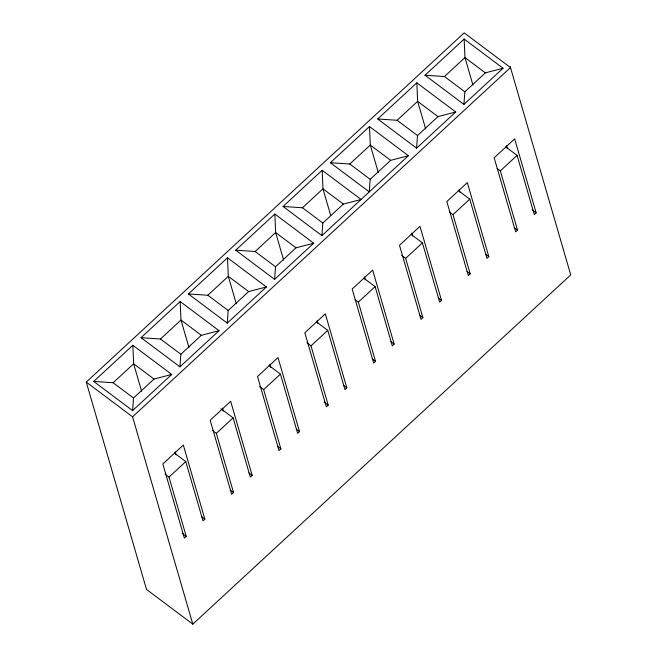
<?xml version="1.0" encoding="UTF-8"?>
<svg xmlns="http://www.w3.org/2000/svg" width="657" height="657" viewBox="0 0 657 657"><rect width="100%" height="100%" fill="white"/><g stroke="black" fill="none" stroke-linecap="round" stroke-linejoin="round"><path stroke-width="0.99" d="M132.599 410.592L133.519 398.002L154.017 379.056L171.732 374.433L132.837 345.27L93.705 381.43L132.599 410.592L171.732 374.433M179.928 366.852L180.847 354.263L201.346 335.316L219.06 330.685L180.174 301.522L141.041 337.69L179.928 366.852L219.06 330.685M227.265 323.113L228.184 310.515L248.683 291.577L266.397 286.945L227.503 257.782L188.37 293.95L227.265 323.113L266.397 286.945M274.593 279.365L275.513 266.775L296.011 247.829L313.726 243.205L274.84 214.042L235.707 250.202L274.593 279.365L313.726 243.205M321.93 235.625L322.842 223.035L343.34 204.089L361.063 199.465L322.168 170.294L283.036 206.462L321.93 235.625L408.391 155.717L369.497 126.555L330.364 162.722L369.259 191.885L370.178 179.295L390.677 160.349L408.391 155.717M416.595 148.145L417.507 135.547L438.005 116.609L455.728 111.977L416.834 82.815L377.701 118.974L416.595 148.145L455.728 111.977M463.924 104.397L464.844 91.808L485.342 72.861L503.057 68.238L464.162 39.075L425.03 75.235L463.924 104.397L503.057 68.238M86.272 382.095L464.187 32.85L510.489 67.572L570.728 274.905L192.813 624.15L146.511 589.428L86.272 382.095L132.574 416.817L192.813 624.15M93.705 381.43L113.144 382.727L133.642 363.781L132.837 345.27M141.041 337.69L160.48 338.987L180.979 320.041L180.174 301.522M188.37 293.95L207.809 295.239L228.308 276.301L227.503 257.782M235.707 250.202L255.138 251.5L275.636 232.553L274.84 214.042M283.036 206.462L302.475 207.76L322.973 188.814L322.168 170.294M330.364 162.722L349.803 164.012L370.302 145.074L369.497 126.555M377.701 118.974L397.14 120.272L417.638 101.334L416.834 82.815M425.03 75.235L444.469 76.532L464.967 57.586L464.162 39.075M132.574 416.817L510.489 67.572L510.341 66.521M185.767 461.592L202.98 520.829L204.844 519.104L183.328 445.06L162.829 463.998L184.346 538.05L186.21 536.326L168.997 477.089L185.767 461.592L174.425 453.084M233.104 417.844L250.309 477.081L252.173 475.364L230.664 401.312L210.166 420.258L231.675 494.302L233.539 492.586L216.325 433.349L233.104 417.844L220.949 408.736M280.432 374.104L297.646 433.341L299.51 431.616L277.993 357.572L257.495 376.518L279.011 450.562L280.868 448.838L263.662 389.601L280.432 374.104L269.091 365.596M327.761 330.364L344.974 389.601L346.839 387.876L325.322 313.832L304.823 332.771L326.34 406.823L328.204 405.098L310.991 345.861L327.761 330.364L316.419 321.856M375.098 286.616L392.303 345.861L394.167 344.137L372.659 270.084L352.16 289.031L373.669 363.083L375.533 361.358L358.328 302.121L375.098 286.616L363.756 278.116M422.426 242.876L439.64 302.113L441.504 300.397L419.987 226.345L399.489 245.291L421.006 319.335L422.87 317.618L405.656 258.373L422.426 242.876L411.085 234.368M469.763 199.137L486.968 258.373L488.833 256.649L467.324 182.605L446.826 201.551L468.334 275.595L470.198 273.87L452.993 214.634L469.763 199.137L458.414 190.629M517.092 155.397L534.305 214.634L536.169 212.909L514.653 138.865L494.154 157.803L515.671 231.855L517.535 230.131L500.322 170.894L517.092 155.397L505.75 146.889M485.342 72.861L464.967 57.586L472.958 85.098M444.469 76.532L464.844 91.808M438.005 116.609L417.638 101.334L425.629 128.838M497.078 168.463L500.322 170.894M532.113 209.87L536.169 212.909M397.14 120.272L417.507 135.547M514.291 227.7L517.535 230.131M390.677 160.349L370.302 145.074L378.301 172.586M449.749 212.203L452.993 214.634M485.597 254.218L488.833 256.649M349.803 164.012L370.178 179.295M466.963 271.44L470.198 273.87M343.34 204.089L322.973 188.814L330.676 215.34M401.608 255.335L405.656 258.373M438.26 297.966L441.504 300.397M302.475 207.76L322.842 223.035M419.626 315.188L422.87 317.618M296.011 247.829L275.636 232.553L283.635 260.065M355.084 299.691L358.328 302.121M390.931 341.706L394.167 344.137M255.138 251.5L275.513 266.775M372.297 358.927L375.533 361.358M248.683 291.577L228.308 276.301L236.298 303.813M306.942 342.823L310.991 345.861M343.595 385.445L346.839 387.876M207.809 295.239L228.184 310.515M324.156 402.059L328.204 405.098M201.346 335.316L180.979 320.041L188.97 347.553M259.614 386.562L263.662 389.601M296.266 429.193L299.51 431.616M160.48 338.987L180.847 354.263M277.632 446.407L280.868 448.838M154.017 379.056L133.642 363.781L141.633 391.293M212.277 430.31L216.325 433.349M248.929 472.933L252.173 475.364M113.144 382.727L133.519 398.002M230.295 490.155L233.539 492.586M164.948 474.05L168.997 477.089M201.6 516.673L204.844 519.104M182.153 533.287L186.21 536.326M506.506 145.706L507.352 148.63M459.169 189.446L460.015 192.37M411.84 233.186L412.686 236.109M364.504 276.934L365.358 279.849M317.175 320.673L318.021 323.597M269.838 364.413L270.692 367.337M222.509 408.153L223.355 411.077M175.181 451.901L176.027 454.825"/></g></svg>
